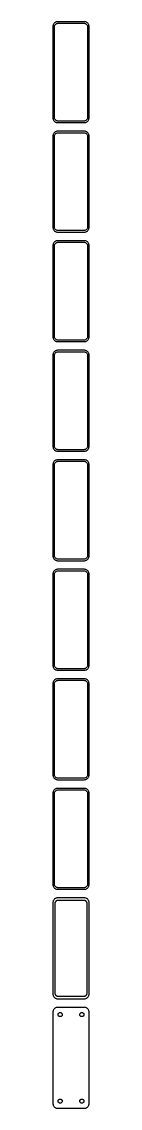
# Model space of a CAD drawing. Header units: metres. Extents: x -19 to 19, y 1088 to 2218.
import ezdxf

# ---------------------------------------------------------------- set-up
doc = ezdxf.new("R2010")
doc.units = ezdxf.units.M

msp = doc.modelspace()

# ---------------------------------------------------------------- linework, layer by layer
for p, q in [((-17.3948, 2216.92), (-17.7951, 2216.44)), ((-16.9371, 2217.35), (-17.3948, 2216.92)), ((-16.4291, 2217.72), (-16.9371, 2217.35)), ((-15.8789, 2218.02), (-16.4291, 2217.72)), ((-15.2951, 2218.26), (-15.8789, 2218.02)), ((-14.6869, 2218.41), (-15.2951, 2218.26)), ((-14.9531, 2216.62), (-14.4861, 2216.8)), ((-14.0639, 2218.49), (-14.6869, 2218.41)), ((-14.4861, 2216.8), (-13.9995, 2216.93)), ((14.0639, 2218.49), (-14.0639, 2218.49)), ((-13.9995, 2216.93), (-13.5012, 2216.99)), ((-13.5012, 2216.99), (13.5012, 2216.99)), ((13.5012, 2216.99), (13.9995, 2216.93)), ((13.9995, 2216.93), (14.4861, 2216.8)), ((14.6869, 2218.41), (14.0639, 2218.49)), ((14.4861, 2216.8), (14.9531, 2216.62)), ((15.2951, 2218.26), (14.6869, 2218.41)), ((15.8789, 2218.02), (15.2951, 2218.26)), ((16.4291, 2217.72), (15.8789, 2218.02)), ((16.9371, 2217.35), (16.4291, 2217.72)), ((17.3948, 2216.92), (16.9371, 2217.35)), ((17.7951, 2216.44), (17.3948, 2216.92)), ((-18.7106, 2214.13), (-18.75, 2213.5)), ((-18.75, 2213.5), (-18.75, 2118.5)), ((-18.5929, 2214.74), (-18.7106, 2214.13)), ((-18.3989, 2215.34), (-18.5929, 2214.74)), ((-18.1315, 2215.91), (-18.3989, 2215.34)), ((-17.7951, 2216.44), (-18.1315, 2215.91)), ((-17.25, 2213), (-17.2184, 2213.5)), ((-17.25, 2119), (-17.25, 2213)), ((-17.2184, 2213.5), (-17.1243, 2213.99)), ((-17.1243, 2213.99), (-16.9691, 2214.47)), ((-16.9691, 2214.47), (-16.7552, 2214.93)), ((-16.7552, 2214.93), (-16.4861, 2215.35)), ((-16.4861, 2215.35), (-16.1659, 2215.74)), ((-16.1659, 2215.74), (-15.7997, 2216.08)), ((-15.7997, 2216.08), (-15.3933, 2216.38)), ((-15.3933, 2216.38), (-14.9531, 2216.62)), ((14.9531, 2216.62), (15.3933, 2216.38)), ((15.3933, 2216.38), (15.7997, 2216.08)), ((15.7997, 2216.08), (16.1659, 2215.74)), ((16.1659, 2215.74), (16.4861, 2215.35)), ((16.4861, 2215.35), (16.7552, 2214.93)), ((16.7552, 2214.93), (16.9691, 2214.47)), ((16.9691, 2214.47), (17.1243, 2213.99)), ((17.1243, 2213.99), (17.2184, 2213.5)), ((17.2184, 2213.5), (17.25, 2213)), ((17.25, 2213), (17.25, 2119)), ((18.1315, 2215.91), (17.7951, 2216.44)), ((18.3989, 2215.34), (18.1315, 2215.91)), ((18.5929, 2214.74), (18.3989, 2215.34)), ((18.7106, 2214.13), (18.5929, 2214.74)), ((18.75, 2213.5), (18.7106, 2214.13)), ((18.75, 2118.5), (18.75, 2213.5)), ((-18.75, 2118.5), (-18.7106, 2117.87)), ((-18.7106, 2117.87), (-18.5929, 2117.26)), ((-18.5929, 2117.26), (-18.3989, 2116.66)), ((-18.3989, 2116.66), (-18.1315, 2116.09)), ((-18.1315, 2116.09), (-17.7951, 2115.56)), ((-17.7951, 2115.56), (-17.3948, 2115.08)), ((-17.3948, 2115.08), (-16.9371, 2114.65)), ((-17.2184, 2118.5), (-17.25, 2119)), ((-17.1243, 2118.01), (-17.2184, 2118.5)), ((-16.9691, 2117.53), (-17.1243, 2118.01)), ((-16.7552, 2117.07), (-16.9691, 2117.53)), ((-16.4861, 2116.65), (-16.7552, 2117.07)), ((-16.1659, 2116.26), (-16.4861, 2116.65)), ((-15.7997, 2115.92), (-16.1659, 2116.26)), ((-15.3933, 2115.62), (-15.7997, 2115.92)), ((-14.9531, 2115.38), (-15.3933, 2115.62)), ((-14.4861, 2115.2), (-14.9531, 2115.38)), ((-13.9995, 2115.07), (-14.4861, 2115.2)), ((-13.5012, 2115.01), (-13.9995, 2115.07)), ((13.5012, 2115.01), (-13.5012, 2115.01)), ((13.9995, 2115.07), (13.5012, 2115.01)), ((14.4861, 2115.2), (13.9995, 2115.07)), ((14.9531, 2115.38), (14.4861, 2115.2)), ((15.3933, 2115.62), (14.9531, 2115.38)), ((15.7997, 2115.92), (15.3933, 2115.62)), ((16.1659, 2116.26), (15.7997, 2115.92)), ((16.4861, 2116.65), (16.1659, 2116.26)), ((16.7552, 2117.07), (16.4861, 2116.65)), ((16.9691, 2117.53), (16.7552, 2117.07)), ((16.9371, 2114.65), (17.3948, 2115.08)), ((17.1243, 2118.01), (16.9691, 2117.53)), ((17.2184, 2118.5), (17.1243, 2118.01)), ((17.25, 2119), (17.2184, 2118.5)), ((17.3948, 2115.08), (17.7951, 2115.56)), ((17.7951, 2115.56), (18.1315, 2116.09)), ((18.1315, 2116.09), (18.3989, 2116.66)), ((18.3989, 2116.66), (18.5929, 2117.26)), ((18.5929, 2117.26), (18.7106, 2117.87)), ((18.7106, 2117.87), (18.75, 2118.5)), ((-16.9371, 2114.65), (-16.4291, 2114.28)), ((-16.4291, 2103.72), (-16.9371, 2103.35)), ((-16.4291, 2114.28), (-15.8789, 2113.98)), ((-15.8789, 2104.02), (-16.4291, 2103.72)), ((-15.8789, 2113.98), (-15.2951, 2113.74)), ((-15.2951, 2104.26), (-15.8789, 2104.02)), ((-15.2951, 2113.74), (-14.6869, 2113.59)), ((-14.6869, 2104.41), (-15.2951, 2104.26)), ((-14.6869, 2113.59), (-14.0639, 2113.51)), ((-14.0639, 2104.49), (-14.6869, 2104.41)), ((-14.0639, 2113.51), (14.0639, 2113.51)), ((14.0639, 2104.49), (-14.0639, 2104.49)), ((14.0639, 2113.51), (14.6869, 2113.59)), ((14.6869, 2104.41), (14.0639, 2104.49)), ((14.6869, 2113.59), (15.2951, 2113.74)), ((15.2951, 2104.26), (14.6869, 2104.41)), ((15.2951, 2113.74), (15.8789, 2113.98)), ((15.8789, 2104.02), (15.2951, 2104.26)), ((15.8789, 2113.98), (16.4291, 2114.28)), ((16.4291, 2103.72), (15.8789, 2104.02)), ((16.4291, 2114.28), (16.9371, 2114.65)), ((16.9371, 2103.35), (16.4291, 2103.72)), ((-18.7106, 2100.13), (-18.75, 2099.5)), ((-18.75, 2099.5), (-18.75, 2004.5)), ((-18.5929, 2100.74), (-18.7106, 2100.13)), ((-18.3989, 2101.34), (-18.5929, 2100.74)), ((-18.1315, 2101.91), (-18.3989, 2101.34)), ((-17.7951, 2102.44), (-18.1315, 2101.91)), ((-17.3948, 2102.92), (-17.7951, 2102.44)), ((-16.9371, 2103.35), (-17.3948, 2102.92)), ((-17.25, 2099), (-17.2184, 2099.5)), ((-17.25, 2005), (-17.25, 2099)), ((-17.2184, 2099.5), (-17.1243, 2099.99)), ((-17.1243, 2099.99), (-16.9691, 2100.47)), ((-16.9691, 2100.47), (-16.7552, 2100.93)), ((-16.7552, 2100.93), (-16.4861, 2101.35)), ((-16.4861, 2101.35), (-16.1659, 2101.74)), ((-16.1659, 2101.74), (-15.7997, 2102.08)), ((-15.7997, 2102.08), (-15.3933, 2102.38)), ((-15.3933, 2102.38), (-14.9531, 2102.62)), ((-14.9531, 2102.62), (-14.4861, 2102.8)), ((-14.4861, 2102.8), (-13.9995, 2102.93)), ((-13.9995, 2102.93), (-13.5012, 2102.99)), ((-13.5012, 2102.99), (13.5012, 2102.99)), ((13.5012, 2102.99), (13.9995, 2102.93)), ((13.9995, 2102.93), (14.4861, 2102.8)), ((14.4861, 2102.8), (14.9531, 2102.62)), ((14.9531, 2102.62), (15.3933, 2102.38)), ((15.3933, 2102.38), (15.7997, 2102.08)), ((15.7997, 2102.08), (16.1659, 2101.74)), ((16.1659, 2101.74), (16.4861, 2101.35)), ((16.4861, 2101.35), (16.7552, 2100.93)), ((16.7552, 2100.93), (16.9691, 2100.47)), ((17.3948, 2102.92), (16.9371, 2103.35)), ((16.9691, 2100.47), (17.1243, 2099.99)), ((17.1243, 2099.99), (17.2184, 2099.5)), ((17.2184, 2099.5), (17.25, 2099)), ((17.25, 2099), (17.25, 2005)), ((17.7951, 2102.44), (17.3948, 2102.92)), ((18.1315, 2101.91), (17.7951, 2102.44)), ((18.3989, 2101.34), (18.1315, 2101.91)), ((18.5929, 2100.74), (18.3989, 2101.34)), ((18.7106, 2100.13), (18.5929, 2100.74)), ((18.75, 2099.5), (18.7106, 2100.13)), ((18.75, 2004.5), (18.75, 2099.5)), ((-18.75, 2004.5), (-18.7106, 2003.87)), ((-18.7106, 2003.87), (-18.5929, 2003.26)), ((-18.5929, 2003.26), (-18.3989, 2002.66)), ((-18.3989, 2002.66), (-18.1315, 2002.09)), ((-18.1315, 2002.09), (-17.7951, 2001.56)), ((-17.2184, 2004.5), (-17.25, 2005)), ((-17.1243, 2004.01), (-17.2184, 2004.5)), ((-16.9691, 2003.53), (-17.1243, 2004.01)), ((-16.7552, 2003.07), (-16.9691, 2003.53)), ((-16.4861, 2002.65), (-16.7552, 2003.07)), ((-16.1659, 2002.26), (-16.4861, 2002.65)), ((-15.7997, 2001.92), (-16.1659, 2002.26)), ((-15.3933, 2001.62), (-15.7997, 2001.92)), ((15.7997, 2001.92), (15.3933, 2001.62)), ((16.1659, 2002.26), (15.7997, 2001.92)), ((16.4861, 2002.65), (16.1659, 2002.26)), ((16.7552, 2003.07), (16.4861, 2002.65)), ((16.9691, 2003.53), (16.7552, 2003.07)), ((17.1243, 2004.01), (16.9691, 2003.53)), ((17.2184, 2004.5), (17.1243, 2004.01)), ((17.25, 2005), (17.2184, 2004.5)), ((17.7951, 2001.56), (18.1315, 2002.09)), ((18.1315, 2002.09), (18.3989, 2002.66)), ((18.3989, 2002.66), (18.5929, 2003.26)), ((18.5929, 2003.26), (18.7106, 2003.87)), ((18.7106, 2003.87), (18.75, 2004.5)), ((-17.7951, 2001.56), (-17.3948, 2001.08)), ((-17.3948, 2001.08), (-16.9371, 2000.65)), ((-16.9371, 2000.65), (-16.4291, 2000.28)), ((-16.4291, 2000.28), (-15.8789, 1999.98)), ((-15.8789, 1999.98), (-15.2951, 1999.74)), ((-14.9531, 2001.38), (-15.3933, 2001.62)), ((-15.2951, 1999.74), (-14.6869, 1999.59)), ((-14.4861, 2001.2), (-14.9531, 2001.38)), ((-14.6869, 1999.59), (-14.0639, 1999.51)), ((-13.9995, 2001.07), (-14.4861, 2001.2)), ((-14.0639, 1999.51), (14.0639, 1999.51)), ((-13.5012, 2001.01), (-13.9995, 2001.07)), ((13.5012, 2001.01), (-13.5012, 2001.01)), ((13.9995, 2001.07), (13.5012, 2001.01)), ((14.4861, 2001.2), (13.9995, 2001.07)), ((14.0639, 1999.51), (14.6869, 1999.59)), ((14.9531, 2001.38), (14.4861, 2001.2)), ((14.6869, 1999.59), (15.2951, 1999.74)), ((15.3933, 2001.62), (14.9531, 2001.38)), ((15.2951, 1999.74), (15.8789, 1999.98)), ((15.8789, 1999.98), (16.4291, 2000.28)), ((16.4291, 2000.28), (16.9371, 2000.65)), ((16.9371, 2000.65), (17.3948, 2001.08)), ((17.3948, 2001.08), (17.7951, 2001.56)), ((-18.7106, 1986.13), (-18.75, 1985.5)), ((-18.75, 1985.5), (-18.75, 1890.5)), ((-18.5929, 1986.74), (-18.7106, 1986.13)), ((-18.3989, 1987.34), (-18.5929, 1986.74)), ((-18.1315, 1987.91), (-18.3989, 1987.34)), ((-17.7951, 1988.44), (-18.1315, 1987.91)), ((-17.3948, 1988.92), (-17.7951, 1988.44)), ((-16.9371, 1989.35), (-17.3948, 1988.92)), ((-17.25, 1985), (-17.2184, 1985.5)), ((-17.25, 1891), (-17.25, 1985)), ((-17.2184, 1985.5), (-17.1243, 1985.99)), ((-17.1243, 1985.99), (-16.9691, 1986.47)), ((-16.9691, 1986.47), (-16.7552, 1986.93)), ((-16.4291, 1989.72), (-16.9371, 1989.35)), ((-16.7552, 1986.93), (-16.4861, 1987.35)), ((-16.4861, 1987.35), (-16.1659, 1987.74)), ((-15.8789, 1990.02), (-16.4291, 1989.72)), ((-16.1659, 1987.74), (-15.7997, 1988.08)), ((-15.2951, 1990.26), (-15.8789, 1990.02)), ((-15.7997, 1988.08), (-15.3933, 1988.38)), ((-15.3933, 1988.38), (-14.9531, 1988.62)), ((-14.6869, 1990.41), (-15.2951, 1990.26)), ((-14.9531, 1988.62), (-14.4861, 1988.8)), ((-14.0639, 1990.49), (-14.6869, 1990.41)), ((-14.4861, 1988.8), (-13.9995, 1988.93)), ((14.0639, 1990.49), (-14.0639, 1990.49)), ((-13.9995, 1988.93), (-13.5012, 1988.99)), ((-13.5012, 1988.99), (13.5012, 1988.99)), ((13.5012, 1988.99), (13.9995, 1988.93)), ((13.9995, 1988.93), (14.4861, 1988.8)), ((14.6869, 1990.41), (14.0639, 1990.49)), ((14.4861, 1988.8), (14.9531, 1988.62)), ((15.2951, 1990.26), (14.6869, 1990.41)), ((14.9531, 1988.62), (15.3933, 1988.38)), ((15.8789, 1990.02), (15.2951, 1990.26)), ((15.3933, 1988.38), (15.7997, 1988.08)), ((15.7997, 1988.08), (16.1659, 1987.74)), ((16.4291, 1989.72), (15.8789, 1990.02)), ((16.1659, 1987.74), (16.4861, 1987.35)), ((16.9371, 1989.35), (16.4291, 1989.72)), ((16.4861, 1987.35), (16.7552, 1986.93)), ((16.7552, 1986.93), (16.9691, 1986.47)), ((17.3948, 1988.92), (16.9371, 1989.35)), ((16.9691, 1986.47), (17.1243, 1985.99)), ((17.1243, 1985.99), (17.2184, 1985.5)), ((17.2184, 1985.5), (17.25, 1985)), ((17.25, 1985), (17.25, 1891)), ((17.7951, 1988.44), (17.3948, 1988.92)), ((18.1315, 1987.91), (17.7951, 1988.44)), ((18.3989, 1987.34), (18.1315, 1987.91)), ((18.5929, 1986.74), (18.3989, 1987.34)), ((18.7106, 1986.13), (18.5929, 1986.74)), ((18.75, 1985.5), (18.7106, 1986.13)), ((18.75, 1890.5), (18.75, 1985.5)), ((-18.75, 1890.5), (-18.7106, 1889.87)), ((-18.7106, 1889.87), (-18.5929, 1889.26)), ((-18.5929, 1889.26), (-18.3989, 1888.66)), ((-17.2184, 1890.5), (-17.25, 1891)), ((-17.1243, 1890.01), (-17.2184, 1890.5)), ((-16.9691, 1889.53), (-17.1243, 1890.01)), ((-16.7552, 1889.07), (-16.9691, 1889.53)), ((-16.4861, 1888.65), (-16.7552, 1889.07)), ((16.7552, 1889.07), (16.4861, 1888.65)), ((16.9691, 1889.53), (16.7552, 1889.07)), ((17.1243, 1890.01), (16.9691, 1889.53)), ((17.2184, 1890.5), (17.1243, 1890.01)), ((17.25, 1891), (17.2184, 1890.5)), ((18.3989, 1888.66), (18.5929, 1889.26)), ((18.5929, 1889.26), (18.7106, 1889.87)), ((18.7106, 1889.87), (18.75, 1890.5)), ((-18.3989, 1888.66), (-18.1315, 1888.09)), ((-18.1315, 1888.09), (-17.7951, 1887.56)), ((-17.7951, 1887.56), (-17.3948, 1887.08)), ((-17.3948, 1887.08), (-16.9371, 1886.65)), ((-16.9371, 1886.65), (-16.4291, 1886.28)), ((-16.1659, 1888.26), (-16.4861, 1888.65)), ((-16.4291, 1886.28), (-15.8789, 1885.98)), ((-15.7997, 1887.92), (-16.1659, 1888.26)), ((-15.8789, 1885.98), (-15.2951, 1885.74)), ((-15.3933, 1887.62), (-15.7997, 1887.92)), ((-14.9531, 1887.38), (-15.3933, 1887.62)), ((-15.2951, 1885.74), (-14.6869, 1885.59)), ((-14.4861, 1887.2), (-14.9531, 1887.38)), ((-14.6869, 1885.59), (-14.0639, 1885.51)), ((-13.9995, 1887.07), (-14.4861, 1887.2)), ((-14.0639, 1885.51), (14.0639, 1885.51)), ((-13.5012, 1887.01), (-13.9995, 1887.07)), ((13.5012, 1887.01), (-13.5012, 1887.01)), ((13.9995, 1887.07), (13.5012, 1887.01)), ((14.4861, 1887.2), (13.9995, 1887.07)), ((14.0639, 1885.51), (14.6869, 1885.59)), ((14.9531, 1887.38), (14.4861, 1887.2)), ((14.6869, 1885.59), (15.2951, 1885.74)), ((15.3933, 1887.62), (14.9531, 1887.38)), ((15.2951, 1885.74), (15.8789, 1885.98)), ((15.7997, 1887.92), (15.3933, 1887.62)), ((16.1659, 1888.26), (15.7997, 1887.92)), ((15.8789, 1885.98), (16.4291, 1886.28)), ((16.4861, 1888.65), (16.1659, 1888.26)), ((16.4291, 1886.28), (16.9371, 1886.65)), ((16.9371, 1886.65), (17.3948, 1887.08)), ((17.3948, 1887.08), (17.7951, 1887.56)), ((17.7951, 1887.56), (18.1315, 1888.09)), ((18.1315, 1888.09), (18.3989, 1888.66)), ((-18.7106, 1872.13), (-18.75, 1871.5)), ((-18.75, 1871.5), (-18.75, 1776.5)), ((-18.5929, 1872.74), (-18.7106, 1872.13)), ((-18.3989, 1873.34), (-18.5929, 1872.74)), ((-18.1315, 1873.91), (-18.3989, 1873.34)), ((-17.7951, 1874.44), (-18.1315, 1873.91)), ((-17.3948, 1874.92), (-17.7951, 1874.44)), ((-16.9371, 1875.35), (-17.3948, 1874.92)), ((-17.25, 1871), (-17.2184, 1871.5)), ((-17.25, 1777), (-17.25, 1871)), ((-17.2184, 1871.5), (-17.1243, 1871.99)), ((-17.1243, 1871.99), (-16.9691, 1872.47)), ((-16.9691, 1872.47), (-16.7552, 1872.93)), ((-16.4291, 1875.72), (-16.9371, 1875.35)), ((-16.7552, 1872.93), (-16.4861, 1873.35)), ((-16.4861, 1873.35), (-16.1659, 1873.74)), ((-15.8789, 1876.02), (-16.4291, 1875.72)), ((-16.1659, 1873.74), (-15.7997, 1874.08)), ((-15.2951, 1876.26), (-15.8789, 1876.02)), ((-15.7997, 1874.08), (-15.3933, 1874.38)), ((-15.3933, 1874.38), (-14.9531, 1874.62)), ((-14.6869, 1876.41), (-15.2951, 1876.26)), ((-14.9531, 1874.62), (-14.4861, 1874.8)), ((-14.0639, 1876.49), (-14.6869, 1876.41)), ((-14.4861, 1874.8), (-13.9995, 1874.93)), ((14.0639, 1876.49), (-14.0639, 1876.49)), ((-13.9995, 1874.93), (-13.5012, 1874.99)), ((-13.5012, 1874.99), (13.5012, 1874.99)), ((13.5012, 1874.99), (13.9995, 1874.93)), ((13.9995, 1874.93), (14.4861, 1874.8)), ((14.6869, 1876.41), (14.0639, 1876.49)), ((14.4861, 1874.8), (14.9531, 1874.62)), ((15.2951, 1876.26), (14.6869, 1876.41)), ((14.9531, 1874.62), (15.3933, 1874.38)), ((15.8789, 1876.02), (15.2951, 1876.26)), ((15.3933, 1874.38), (15.7997, 1874.08)), ((15.7997, 1874.08), (16.1659, 1873.74)), ((16.4291, 1875.72), (15.8789, 1876.02)), ((16.1659, 1873.74), (16.4861, 1873.35)), ((16.9371, 1875.35), (16.4291, 1875.72)), ((16.4861, 1873.35), (16.7552, 1872.93)), ((16.7552, 1872.93), (16.9691, 1872.47)), ((17.3948, 1874.92), (16.9371, 1875.35)), ((16.9691, 1872.47), (17.1243, 1871.99)), ((17.1243, 1871.99), (17.2184, 1871.5)), ((17.2184, 1871.5), (17.25, 1871)), ((17.25, 1871), (17.25, 1777)), ((17.7951, 1874.44), (17.3948, 1874.92)), ((18.1315, 1873.91), (17.7951, 1874.44)), ((18.3989, 1873.34), (18.1315, 1873.91)), ((18.5929, 1872.74), (18.3989, 1873.34)), ((18.7106, 1872.13), (18.5929, 1872.74)), ((18.75, 1871.5), (18.7106, 1872.13)), ((18.75, 1776.5), (18.75, 1871.5)), ((-18.75, 1776.5), (-18.7106, 1775.87)), ((-18.7106, 1775.87), (-18.5929, 1775.26)), ((-17.2184, 1776.5), (-17.25, 1777)), ((-17.1243, 1776.01), (-17.2184, 1776.5)), ((-16.9691, 1775.53), (-17.1243, 1776.01)), ((17.1243, 1776.01), (16.9691, 1775.53)), ((17.2184, 1776.5), (17.1243, 1776.01)), ((17.25, 1777), (17.2184, 1776.5)), ((18.5929, 1775.26), (18.7106, 1775.87)), ((18.7106, 1775.87), (18.75, 1776.5)), ((-18.5929, 1775.26), (-18.3989, 1774.66)), ((-18.3989, 1774.66), (-18.1315, 1774.09)), ((-18.1315, 1774.09), (-17.7951, 1773.56)), ((-17.7951, 1773.56), (-17.3948, 1773.08)), ((-17.3948, 1773.08), (-16.9371, 1772.65)), ((-16.7552, 1775.07), (-16.9691, 1775.53)), ((-16.9371, 1772.65), (-16.4291, 1772.28)), ((-16.4861, 1774.65), (-16.7552, 1775.07)), ((-16.1659, 1774.26), (-16.4861, 1774.65)), ((-16.4291, 1772.28), (-15.8789, 1771.98)), ((-15.7997, 1773.92), (-16.1659, 1774.26)), ((-15.8789, 1771.98), (-15.2951, 1771.74)), ((-15.3933, 1773.62), (-15.7997, 1773.92)), ((-14.9531, 1773.38), (-15.3933, 1773.62)), ((-15.2951, 1771.74), (-14.6869, 1771.59)), ((-14.4861, 1773.2), (-14.9531, 1773.38)), ((-14.6869, 1771.59), (-14.0639, 1771.51)), ((-13.9995, 1773.07), (-14.4861, 1773.2)), ((-14.0639, 1771.51), (14.0639, 1771.51)), ((-13.5012, 1773.01), (-13.9995, 1773.07)), ((13.5012, 1773.01), (-13.5012, 1773.01)), ((13.9995, 1773.07), (13.5012, 1773.01)), ((14.4861, 1773.2), (13.9995, 1773.07)), ((14.0639, 1771.51), (14.6869, 1771.59)), ((14.9531, 1773.38), (14.4861, 1773.2)), ((14.6869, 1771.59), (15.2951, 1771.74)), ((15.3933, 1773.62), (14.9531, 1773.38)), ((15.2951, 1771.74), (15.8789, 1771.98)), ((15.7997, 1773.92), (15.3933, 1773.62)), ((16.1659, 1774.26), (15.7997, 1773.92)), ((15.8789, 1771.98), (16.4291, 1772.28)), ((16.4861, 1774.65), (16.1659, 1774.26)), ((16.4291, 1772.28), (16.9371, 1772.65)), ((16.7552, 1775.07), (16.4861, 1774.65)), ((16.9691, 1775.53), (16.7552, 1775.07)), ((16.9371, 1772.65), (17.3948, 1773.08)), ((17.3948, 1773.08), (17.7951, 1773.56)), ((17.7951, 1773.56), (18.1315, 1774.09)), ((18.1315, 1774.09), (18.3989, 1774.66)), ((18.3989, 1774.66), (18.5929, 1775.26)), ((-18.7106, 1758.13), (-18.75, 1757.5)), ((-18.75, 1757.5), (-18.75, 1662.5)), ((-18.5929, 1758.74), (-18.7106, 1758.13)), ((-18.3989, 1759.34), (-18.5929, 1758.74)), ((-18.1315, 1759.91), (-18.3989, 1759.34)), ((-17.7951, 1760.44), (-18.1315, 1759.91)), ((-17.3948, 1760.92), (-17.7951, 1760.44)), ((-16.9371, 1761.35), (-17.3948, 1760.92)), ((-17.25, 1757), (-17.2184, 1757.5)), ((-17.25, 1663), (-17.25, 1757)), ((-17.2184, 1757.5), (-17.1243, 1757.99)), ((-17.1243, 1757.99), (-16.9691, 1758.47)), ((-16.9691, 1758.47), (-16.7552, 1758.93)), ((-16.4291, 1761.72), (-16.9371, 1761.35)), ((-16.7552, 1758.93), (-16.4861, 1759.35)), ((-16.4861, 1759.35), (-16.1659, 1759.74)), ((-15.8789, 1762.02), (-16.4291, 1761.72)), ((-16.1659, 1759.74), (-15.7997, 1760.08)), ((-15.2951, 1762.26), (-15.8789, 1762.02)), ((-15.7997, 1760.08), (-15.3933, 1760.38)), ((-15.3933, 1760.38), (-14.9531, 1760.62)), ((-14.6869, 1762.41), (-15.2951, 1762.26)), ((-14.9531, 1760.62), (-14.4861, 1760.8)), ((-14.0639, 1762.49), (-14.6869, 1762.41)), ((-14.4861, 1760.8), (-13.9995, 1760.93)), ((14.0639, 1762.49), (-14.0639, 1762.49)), ((-13.9995, 1760.93), (-13.5012, 1760.99)), ((-13.5012, 1760.99), (13.5012, 1760.99)), ((13.5012, 1760.99), (13.9995, 1760.93)), ((13.9995, 1760.93), (14.4861, 1760.8)), ((14.6869, 1762.41), (14.0639, 1762.49)), ((14.4861, 1760.8), (14.9531, 1760.62)), ((15.2951, 1762.26), (14.6869, 1762.41)), ((14.9531, 1760.62), (15.3933, 1760.38)), ((15.8789, 1762.02), (15.2951, 1762.26)), ((15.3933, 1760.38), (15.7997, 1760.08)), ((15.7997, 1760.08), (16.1659, 1759.74)), ((16.4291, 1761.72), (15.8789, 1762.02)), ((16.1659, 1759.74), (16.4861, 1759.35)), ((16.9371, 1761.35), (16.4291, 1761.72)), ((16.4861, 1759.35), (16.7552, 1758.93)), ((16.7552, 1758.93), (16.9691, 1758.47)), ((17.3948, 1760.92), (16.9371, 1761.35)), ((16.9691, 1758.47), (17.1243, 1757.99)), ((17.1243, 1757.99), (17.2184, 1757.5)), ((17.2184, 1757.5), (17.25, 1757)), ((17.25, 1757), (17.25, 1663)), ((17.7951, 1760.44), (17.3948, 1760.92)), ((18.1315, 1759.91), (17.7951, 1760.44)), ((18.3989, 1759.34), (18.1315, 1759.91)), ((18.5929, 1758.74), (18.3989, 1759.34)), ((18.7106, 1758.13), (18.5929, 1758.74)), ((18.75, 1757.5), (18.7106, 1758.13)), ((18.75, 1662.5), (18.75, 1757.5)), ((-17.2184, 1662.5), (-17.25, 1663)), ((17.25, 1663), (17.2184, 1662.5)), ((-18.75, 1662.5), (-18.7106, 1661.87)), ((-18.7106, 1661.87), (-18.5929, 1661.26)), ((-18.5929, 1661.26), (-18.3989, 1660.66)), ((-18.3989, 1660.66), (-18.1315, 1660.09)), ((-18.1315, 1660.09), (-17.7951, 1659.56)), ((-17.7951, 1659.56), (-17.3948, 1659.08)), ((-17.3948, 1659.08), (-16.9371, 1658.65)), ((-17.1243, 1662.01), (-17.2184, 1662.5)), ((-16.9691, 1661.53), (-17.1243, 1662.01)), ((-16.7552, 1661.07), (-16.9691, 1661.53)), ((-16.9371, 1658.65), (-16.4291, 1658.28)), ((-16.4861, 1660.65), (-16.7552, 1661.07)), ((-16.1659, 1660.26), (-16.4861, 1660.65)), ((-16.4291, 1658.28), (-15.8789, 1657.98)), ((-15.7997, 1659.92), (-16.1659, 1660.26)), ((-15.8789, 1657.98), (-15.2951, 1657.74)), ((-15.3933, 1659.62), (-15.7997, 1659.92)), ((-14.9531, 1659.38), (-15.3933, 1659.62)), ((-15.2951, 1657.74), (-14.6869, 1657.59)), ((-14.4861, 1659.2), (-14.9531, 1659.38)), ((-14.6869, 1657.59), (-14.0639, 1657.51)), ((-13.9995, 1659.07), (-14.4861, 1659.2)), ((-14.0639, 1657.51), (14.0639, 1657.51)), ((-13.5012, 1659.01), (-13.9995, 1659.07)), ((13.5012, 1659.01), (-13.5012, 1659.01)), ((13.9995, 1659.07), (13.5012, 1659.01)), ((14.4861, 1659.2), (13.9995, 1659.07)), ((14.0639, 1657.51), (14.6869, 1657.59)), ((14.9531, 1659.38), (14.4861, 1659.2)), ((14.6869, 1657.59), (15.2951, 1657.74)), ((15.3933, 1659.62), (14.9531, 1659.38)), ((15.2951, 1657.74), (15.8789, 1657.98)), ((15.7997, 1659.92), (15.3933, 1659.62)), ((16.1659, 1660.26), (15.7997, 1659.92)), ((15.8789, 1657.98), (16.4291, 1658.28)), ((16.4861, 1660.65), (16.1659, 1660.26)), ((16.4291, 1658.28), (16.9371, 1658.65)), ((16.7552, 1661.07), (16.4861, 1660.65)), ((16.9691, 1661.53), (16.7552, 1661.07)), ((16.9371, 1658.65), (17.3948, 1659.08)), ((17.1243, 1662.01), (16.9691, 1661.53)), ((17.2184, 1662.5), (17.1243, 1662.01)), ((17.3948, 1659.08), (17.7951, 1659.56)), ((17.7951, 1659.56), (18.1315, 1660.09)), ((18.1315, 1660.09), (18.3989, 1660.66)), ((18.3989, 1660.66), (18.5929, 1661.26)), ((18.5929, 1661.26), (18.7106, 1661.87)), ((18.7106, 1661.87), (18.75, 1662.5)), ((-18.7106, 1644.13), (-18.75, 1643.5)), ((-18.75, 1643.5), (-18.75, 1548.5)), ((-18.5929, 1644.74), (-18.7106, 1644.13)), ((-18.3989, 1645.34), (-18.5929, 1644.74)), ((-18.1315, 1645.91), (-18.3989, 1645.34)), ((-17.7951, 1646.44), (-18.1315, 1645.91)), ((-17.3948, 1646.92), (-17.7951, 1646.44)), ((-16.9371, 1647.35), (-17.3948, 1646.92)), ((-17.25, 1643), (-17.2184, 1643.5)), ((-17.25, 1549), (-17.25, 1643)), ((-17.2184, 1643.5), (-17.1243, 1643.99)), ((-17.1243, 1643.99), (-16.9691, 1644.47)), ((-16.9691, 1644.47), (-16.7552, 1644.93)), ((-16.4291, 1647.72), (-16.9371, 1647.35)), ((-16.7552, 1644.93), (-16.4861, 1645.35)), ((-16.4861, 1645.35), (-16.1659, 1645.74)), ((-15.8789, 1648.02), (-16.4291, 1647.72)), ((-16.1659, 1645.74), (-15.7997, 1646.08)), ((-15.2951, 1648.26), (-15.8789, 1648.02)), ((-15.7997, 1646.08), (-15.3933, 1646.38)), ((-15.3933, 1646.38), (-14.9531, 1646.62)), ((-14.6869, 1648.41), (-15.2951, 1648.26)), ((-14.9531, 1646.62), (-14.4861, 1646.8)), ((-14.0639, 1648.49), (-14.6869, 1648.41)), ((-14.4861, 1646.8), (-13.9995, 1646.93)), ((14.0639, 1648.49), (-14.0639, 1648.49)), ((-13.9995, 1646.93), (-13.5012, 1646.99)), ((-13.5012, 1646.99), (13.5012, 1646.99)), ((13.5012, 1646.99), (13.9995, 1646.93)), ((13.9995, 1646.93), (14.4861, 1646.8)), ((14.6869, 1648.41), (14.0639, 1648.49)), ((14.4861, 1646.8), (14.9531, 1646.62)), ((15.2951, 1648.26), (14.6869, 1648.41)), ((14.9531, 1646.62), (15.3933, 1646.38)), ((15.8789, 1648.02), (15.2951, 1648.26)), ((15.3933, 1646.38), (15.7997, 1646.08)), ((15.7997, 1646.08), (16.1659, 1645.74)), ((16.4291, 1647.72), (15.8789, 1648.02)), ((16.1659, 1645.74), (16.4861, 1645.35)), ((16.9371, 1647.35), (16.4291, 1647.72)), ((16.4861, 1645.35), (16.7552, 1644.93)), ((16.7552, 1644.93), (16.9691, 1644.47)), ((17.3948, 1646.92), (16.9371, 1647.35)), ((16.9691, 1644.47), (17.1243, 1643.99)), ((17.1243, 1643.99), (17.2184, 1643.5)), ((17.2184, 1643.5), (17.25, 1643)), ((17.25, 1643), (17.25, 1549)), ((17.7951, 1646.44), (17.3948, 1646.92)), ((18.1315, 1645.91), (17.7951, 1646.44)), ((18.3989, 1645.34), (18.1315, 1645.91)), ((18.5929, 1644.74), (18.3989, 1645.34)), ((18.7106, 1644.13), (18.5929, 1644.74)), ((18.75, 1643.5), (18.7106, 1644.13)), ((18.75, 1548.5), (18.75, 1643.5)), ((-18.75, 1548.5), (-18.7106, 1547.87)), ((-18.7106, 1547.87), (-18.5929, 1547.26)), ((-18.5929, 1547.26), (-18.3989, 1546.66)), ((-18.3989, 1546.66), (-18.1315, 1546.09)), ((-18.1315, 1546.09), (-17.7951, 1545.56)), ((-17.7951, 1545.56), (-17.3948, 1545.08)), ((-17.3948, 1545.08), (-16.9371, 1544.65)), ((-17.2184, 1548.5), (-17.25, 1549)), ((-17.1243, 1548.01), (-17.2184, 1548.5)), ((-16.9691, 1547.53), (-17.1243, 1548.01)), ((-16.7552, 1547.07), (-16.9691, 1547.53)), ((-16.9371, 1544.65), (-16.4291, 1544.28)), ((-16.4861, 1546.65), (-16.7552, 1547.07)), ((-16.1659, 1546.26), (-16.4861, 1546.65)), ((-16.4291, 1544.28), (-15.8789, 1543.98)), ((-15.7997, 1545.92), (-16.1659, 1546.26)), ((-15.8789, 1543.98), (-15.2951, 1543.74)), ((-15.3933, 1545.62), (-15.7997, 1545.92)), ((-14.9531, 1545.38), (-15.3933, 1545.62)), ((-15.2951, 1543.74), (-14.6869, 1543.59)), ((-14.4861, 1545.2), (-14.9531, 1545.38)), ((-14.6869, 1543.59), (-14.0639, 1543.51)), ((-13.9995, 1545.07), (-14.4861, 1545.2)), ((-14.0639, 1543.51), (14.0639, 1543.51)), ((-13.5012, 1545.01), (-13.9995, 1545.07)), ((13.5012, 1545.01), (-13.5012, 1545.01)), ((13.9995, 1545.07), (13.5012, 1545.01)), ((14.4861, 1545.2), (13.9995, 1545.07)), ((14.0639, 1543.51), (14.6869, 1543.59)), ((14.9531, 1545.38), (14.4861, 1545.2)), ((14.6869, 1543.59), (15.2951, 1543.74)), ((15.3933, 1545.62), (14.9531, 1545.38)), ((15.2951, 1543.74), (15.8789, 1543.98)), ((15.7997, 1545.92), (15.3933, 1545.62)), ((16.1659, 1546.26), (15.7997, 1545.92)), ((15.8789, 1543.98), (16.4291, 1544.28)), ((16.4861, 1546.65), (16.1659, 1546.26)), ((16.4291, 1544.28), (16.9371, 1544.65)), ((16.7552, 1547.07), (16.4861, 1546.65)), ((16.9691, 1547.53), (16.7552, 1547.07)), ((16.9371, 1544.65), (17.3948, 1545.08)), ((17.1243, 1548.01), (16.9691, 1547.53)), ((17.2184, 1548.5), (17.1243, 1548.01)), ((17.25, 1549), (17.2184, 1548.5)), ((17.3948, 1545.08), (17.7951, 1545.56)), ((17.7951, 1545.56), (18.1315, 1546.09)), ((18.1315, 1546.09), (18.3989, 1546.66)), ((18.3989, 1546.66), (18.5929, 1547.26)), ((18.5929, 1547.26), (18.7106, 1547.87)), ((18.7106, 1547.87), (18.75, 1548.5)), ((-18.7106, 1530.13), (-18.75, 1529.5)), ((-18.75, 1529.5), (-18.75, 1434.5)), ((-18.5929, 1530.74), (-18.7106, 1530.13)), ((-18.3989, 1531.34), (-18.5929, 1530.74)), ((-18.1315, 1531.91), (-18.3989, 1531.34)), ((-17.7951, 1532.44), (-18.1315, 1531.91)), ((-17.3948, 1532.92), (-17.7951, 1532.44)), ((-16.9371, 1533.35), (-17.3948, 1532.92)), ((-17.25, 1529), (-17.2184, 1529.5)), ((-17.25, 1435), (-17.25, 1529)), ((-17.2184, 1529.5), (-17.1243, 1529.99)), ((-17.1243, 1529.99), (-16.9691, 1530.47)), ((-16.9691, 1530.47), (-16.7552, 1530.93)), ((-16.4291, 1533.72), (-16.9371, 1533.35)), ((-16.7552, 1530.93), (-16.4861, 1531.35)), ((-16.4861, 1531.35), (-16.1659, 1531.74)), ((-15.8789, 1534.02), (-16.4291, 1533.72)), ((-16.1659, 1531.74), (-15.7997, 1532.08)), ((-15.2951, 1534.26), (-15.8789, 1534.02)), ((-15.7997, 1532.08), (-15.3933, 1532.38)), ((-15.3933, 1532.38), (-14.9531, 1532.62)), ((-14.6869, 1534.41), (-15.2951, 1534.26)), ((-14.9531, 1532.62), (-14.4861, 1532.8)), ((-14.0639, 1534.49), (-14.6869, 1534.41)), ((-14.4861, 1532.8), (-13.9995, 1532.93)), ((14.0639, 1534.49), (-14.0639, 1534.49)), ((-13.9995, 1532.93), (-13.5012, 1532.99)), ((-13.5012, 1532.99), (13.5012, 1532.99)), ((13.5012, 1532.99), (13.9995, 1532.93)), ((13.9995, 1532.93), (14.4861, 1532.8)), ((14.6869, 1534.41), (14.0639, 1534.49)), ((14.4861, 1532.8), (14.9531, 1532.62)), ((15.2951, 1534.26), (14.6869, 1534.41)), ((14.9531, 1532.62), (15.3933, 1532.38)), ((15.8789, 1534.02), (15.2951, 1534.26)), ((15.3933, 1532.38), (15.7997, 1532.08)), ((15.7997, 1532.08), (16.1659, 1531.74)), ((16.4291, 1533.72), (15.8789, 1534.02)), ((16.1659, 1531.74), (16.4861, 1531.35)), ((16.9371, 1533.35), (16.4291, 1533.72)), ((16.4861, 1531.35), (16.7552, 1530.93)), ((16.7552, 1530.93), (16.9691, 1530.47)), ((17.3948, 1532.92), (16.9371, 1533.35)), ((16.9691, 1530.47), (17.1243, 1529.99)), ((17.1243, 1529.99), (17.2184, 1529.5)), ((17.2184, 1529.5), (17.25, 1529)), ((17.25, 1529), (17.25, 1435)), ((17.7951, 1532.44), (17.3948, 1532.92)), ((18.1315, 1531.91), (17.7951, 1532.44)), ((18.3989, 1531.34), (18.1315, 1531.91)), ((18.5929, 1530.74), (18.3989, 1531.34)), ((18.7106, 1530.13), (18.5929, 1530.74)), ((18.75, 1529.5), (18.7106, 1530.13)), ((18.75, 1434.5), (18.75, 1529.5)), ((-18.75, 1434.5), (-18.7106, 1433.87)), ((-18.7106, 1433.87), (-18.5929, 1433.26)), ((-18.5929, 1433.26), (-18.3989, 1432.66)), ((-18.3989, 1432.66), (-18.1315, 1432.09)), ((-18.1315, 1432.09), (-17.7951, 1431.56)), ((-17.7951, 1431.56), (-17.3948, 1431.08)), ((-17.3948, 1431.08), (-16.9371, 1430.65)), ((-17.2184, 1434.5), (-17.25, 1435)), ((-17.1243, 1434.01), (-17.2184, 1434.5)), ((-16.9691, 1433.53), (-17.1243, 1434.01)), ((-16.7552, 1433.07), (-16.9691, 1433.53)), ((-16.9371, 1430.65), (-16.4291, 1430.28)), ((-16.4861, 1432.65), (-16.7552, 1433.07)), ((-16.1659, 1432.26), (-16.4861, 1432.65)), ((-16.4291, 1430.28), (-15.8789, 1429.98)), ((-15.7997, 1431.92), (-16.1659, 1432.26)), ((-15.8789, 1429.98), (-15.2951, 1429.74)), ((-15.3933, 1431.62), (-15.7997, 1431.92)), ((-14.9531, 1431.38), (-15.3933, 1431.62)), ((-15.2951, 1429.74), (-14.6869, 1429.59)), ((-14.4861, 1431.2), (-14.9531, 1431.38)), ((-14.6869, 1429.59), (-14.0639, 1429.51)), ((-13.9995, 1431.07), (-14.4861, 1431.2)), ((-14.0639, 1429.51), (14.0639, 1429.51)), ((-13.5012, 1431.01), (-13.9995, 1431.07)), ((13.5012, 1431.01), (-13.5012, 1431.01)), ((13.9995, 1431.07), (13.5012, 1431.01)), ((14.4861, 1431.2), (13.9995, 1431.07)), ((14.0639, 1429.51), (14.6869, 1429.59)), ((14.9531, 1431.38), (14.4861, 1431.2)), ((14.6869, 1429.59), (15.2951, 1429.74)), ((15.3933, 1431.62), (14.9531, 1431.38)), ((15.2951, 1429.74), (15.8789, 1429.98)), ((15.7997, 1431.92), (15.3933, 1431.62)), ((16.1659, 1432.26), (15.7997, 1431.92)), ((15.8789, 1429.98), (16.4291, 1430.28)), ((16.4861, 1432.65), (16.1659, 1432.26)), ((16.4291, 1430.28), (16.9371, 1430.65)), ((16.7552, 1433.07), (16.4861, 1432.65)), ((16.9691, 1433.53), (16.7552, 1433.07)), ((16.9371, 1430.65), (17.3948, 1431.08)), ((17.1243, 1434.01), (16.9691, 1433.53)), ((17.2184, 1434.5), (17.1243, 1434.01)), ((17.25, 1435), (17.2184, 1434.5)), ((17.3948, 1431.08), (17.7951, 1431.56)), ((17.7951, 1431.56), (18.1315, 1432.09)), ((18.1315, 1432.09), (18.3989, 1432.66)), ((18.3989, 1432.66), (18.5929, 1433.26)), ((18.5929, 1433.26), (18.7106, 1433.87)), ((18.7106, 1433.87), (18.75, 1434.5)), ((-18.7106, 1416.13), (-18.75, 1415.5)), ((-18.75, 1415.5), (-18.75, 1320.5)), ((-18.5929, 1416.74), (-18.7106, 1416.13)), ((-18.3989, 1417.34), (-18.5929, 1416.74)), ((-18.1315, 1417.91), (-18.3989, 1417.34)), ((-17.7951, 1418.44), (-18.1315, 1417.91)), ((-17.3948, 1418.92), (-17.7951, 1418.44)), ((-16.9371, 1419.35), (-17.3948, 1418.92)), ((-17.25, 1415), (-17.2184, 1415.5)), ((-17.25, 1321), (-17.25, 1415)), ((-17.2184, 1415.5), (-17.1243, 1415.99)), ((-17.1243, 1415.99), (-16.9691, 1416.47)), ((-16.9691, 1416.47), (-16.7552, 1416.93)), ((-16.4291, 1419.72), (-16.9371, 1419.35)), ((-16.7552, 1416.93), (-16.4861, 1417.35)), ((-16.4861, 1417.35), (-16.1659, 1417.74)), ((-15.8789, 1420.02), (-16.4291, 1419.72)), ((-16.1659, 1417.74), (-15.7997, 1418.08)), ((-15.2951, 1420.26), (-15.8789, 1420.02)), ((-15.7997, 1418.08), (-15.3933, 1418.38)), ((-15.3933, 1418.38), (-14.9531, 1418.62)), ((-14.6869, 1420.41), (-15.2951, 1420.26)), ((-14.9531, 1418.62), (-14.4861, 1418.8)), ((-14.0639, 1420.49), (-14.6869, 1420.41)), ((-14.4861, 1418.8), (-13.9995, 1418.93)), ((14.0639, 1420.49), (-14.0639, 1420.49)), ((-13.9995, 1418.93), (-13.5012, 1418.99)), ((-13.5012, 1418.99), (13.5012, 1418.99)), ((13.5012, 1418.99), (13.9995, 1418.93)), ((13.9995, 1418.93), (14.4861, 1418.8)), ((14.6869, 1420.41), (14.0639, 1420.49)), ((14.4861, 1418.8), (14.9531, 1418.62)), ((15.2951, 1420.26), (14.6869, 1420.41)), ((14.9531, 1418.62), (15.3933, 1418.38)), ((15.8789, 1420.02), (15.2951, 1420.26)), ((15.3933, 1418.38), (15.7997, 1418.08)), ((15.7997, 1418.08), (16.1659, 1417.74)), ((16.4291, 1419.72), (15.8789, 1420.02)), ((16.1659, 1417.74), (16.4861, 1417.35)), ((16.9371, 1419.35), (16.4291, 1419.72)), ((16.4861, 1417.35), (16.7552, 1416.93)), ((16.7552, 1416.93), (16.9691, 1416.47)), ((17.3948, 1418.92), (16.9371, 1419.35)), ((16.9691, 1416.47), (17.1243, 1415.99)), ((17.1243, 1415.99), (17.2184, 1415.5)), ((17.2184, 1415.5), (17.25, 1415)), ((17.25, 1415), (17.25, 1321)), ((17.7951, 1418.44), (17.3948, 1418.92)), ((18.1315, 1417.91), (17.7951, 1418.44)), ((18.3989, 1417.34), (18.1315, 1417.91)), ((18.5929, 1416.74), (18.3989, 1417.34)), ((18.7106, 1416.13), (18.5929, 1416.74)), ((18.75, 1415.5), (18.7106, 1416.13)), ((18.75, 1320.5), (18.75, 1415.5)), ((-18.75, 1320.5), (-18.7106, 1319.87)), ((-18.7106, 1319.87), (-18.5929, 1319.26)), ((-18.5929, 1319.26), (-18.3989, 1318.66)), ((-18.3989, 1318.66), (-18.1315, 1318.09)), ((-18.1315, 1318.09), (-17.7951, 1317.56)), ((-17.7951, 1317.56), (-17.3948, 1317.08)), ((-17.3948, 1317.08), (-16.9371, 1316.65)), ((-17.2184, 1320.5), (-17.25, 1321)), ((-17.1243, 1320.01), (-17.2184, 1320.5)), ((-16.9691, 1319.53), (-17.1243, 1320.01)), ((-16.7552, 1319.07), (-16.9691, 1319.53)), ((-16.9371, 1316.65), (-16.4291, 1316.28)), ((-16.4861, 1318.65), (-16.7552, 1319.07)), ((-16.1659, 1318.26), (-16.4861, 1318.65)), ((-16.4291, 1316.28), (-15.8789, 1315.98)), ((-15.7997, 1317.92), (-16.1659, 1318.26)), ((-15.8789, 1315.98), (-15.2951, 1315.74)), ((-15.3933, 1317.62), (-15.7997, 1317.92)), ((-14.9531, 1317.38), (-15.3933, 1317.62)), ((-15.2951, 1315.74), (-14.6869, 1315.59)), ((-14.4861, 1317.2), (-14.9531, 1317.38)), ((-14.6869, 1315.59), (-14.0639, 1315.51)), ((-13.9995, 1317.07), (-14.4861, 1317.2)), ((-14.0639, 1315.51), (14.0639, 1315.51)), ((-13.5012, 1317.01), (-13.9995, 1317.07)), ((13.5012, 1317.01), (-13.5012, 1317.01)), ((13.9995, 1317.07), (13.5012, 1317.01)), ((14.4861, 1317.2), (13.9995, 1317.07)), ((14.0639, 1315.51), (14.6869, 1315.59)), ((14.9531, 1317.38), (14.4861, 1317.2)), ((14.6869, 1315.59), (15.2951, 1315.74)), ((15.3933, 1317.62), (14.9531, 1317.38)), ((15.2951, 1315.74), (15.8789, 1315.98)), ((15.7997, 1317.92), (15.3933, 1317.62)), ((16.1659, 1318.26), (15.7997, 1317.92)), ((15.8789, 1315.98), (16.4291, 1316.28)), ((16.4861, 1318.65), (16.1659, 1318.26)), ((16.4291, 1316.28), (16.9371, 1316.65)), ((16.7552, 1319.07), (16.4861, 1318.65)), ((16.9691, 1319.53), (16.7552, 1319.07)), ((16.9371, 1316.65), (17.3948, 1317.08)), ((17.1243, 1320.01), (16.9691, 1319.53)), ((17.2184, 1320.5), (17.1243, 1320.01)), ((17.25, 1321), (17.2184, 1320.5)), ((17.3948, 1317.08), (17.7951, 1317.56)), ((17.7951, 1317.56), (18.1315, 1318.09)), ((18.1315, 1318.09), (18.3989, 1318.66)), ((18.3989, 1318.66), (18.5929, 1319.26)), ((18.5929, 1319.26), (18.7106, 1319.87)), ((18.7106, 1319.87), (18.75, 1320.5)), ((-18.7106, 1302.13), (-18.75, 1301.5)), ((-18.75, 1301.5), (-18.75, 1206.5)), ((-18.5929, 1302.74), (-18.7106, 1302.13)), ((-18.3989, 1303.34), (-18.5929, 1302.74)), ((-18.1315, 1303.91), (-18.3989, 1303.34)), ((-17.7951, 1304.44), (-18.1315, 1303.91)), ((-17.3948, 1304.92), (-17.7951, 1304.44)), ((-16.9371, 1305.35), (-17.3948, 1304.92)), ((-16.4291, 1305.72), (-16.9371, 1305.35)), ((-15.8789, 1306.02), (-16.4291, 1305.72)), ((-16.3629, 1301), (-16.3384, 1301.39)), ((-16.3629, 1207), (-16.3629, 1301)), ((-16.3384, 1301.39), (-16.2651, 1301.77)), ((-16.2651, 1301.77), (-16.1443, 1302.15)), ((-16.1443, 1302.15), (-15.9779, 1302.5)), ((-15.9779, 1302.5), (-15.7684, 1302.83)), ((-15.2951, 1306.26), (-15.8789, 1306.02)), ((-15.7684, 1302.83), (-15.5192, 1303.13)), ((-15.5192, 1303.13), (-15.2342, 1303.4)), ((-14.6869, 1306.41), (-15.2951, 1306.26)), ((-15.2342, 1303.4), (-14.918, 1303.63)), ((-14.918, 1303.63), (-14.5754, 1303.82)), ((-14.0639, 1306.49), (-14.6869, 1306.41)), ((-14.5754, 1303.82), (-14.2119, 1303.96)), ((-14.2119, 1303.96), (-13.8333, 1304.06)), ((14.0639, 1306.49), (-14.0639, 1306.49)), ((-13.8333, 1304.06), (-13.4454, 1304.11)), ((-13.4454, 1304.11), (13.4454, 1304.11)), ((13.4454, 1304.11), (13.8333, 1304.06)), ((13.8333, 1304.06), (14.2119, 1303.96)), ((14.6869, 1306.41), (14.0639, 1306.49)), ((14.2119, 1303.96), (14.5754, 1303.82)), ((14.5754, 1303.82), (14.918, 1303.63)), ((15.2951, 1306.26), (14.6869, 1306.41)), ((14.918, 1303.63), (15.2342, 1303.4)), ((15.2342, 1303.4), (15.5192, 1303.13)), ((15.8789, 1306.02), (15.2951, 1306.26)), ((15.5192, 1303.13), (15.7684, 1302.83)), ((15.7684, 1302.83), (15.9779, 1302.5)), ((16.4291, 1305.72), (15.8789, 1306.02)), ((15.9779, 1302.5), (16.1443, 1302.15)), ((16.1443, 1302.15), (16.2651, 1301.77)), ((16.2651, 1301.77), (16.3384, 1301.39)), ((16.3384, 1301.39), (16.3629, 1301)), ((16.3629, 1301), (16.3629, 1207)), ((16.9371, 1305.35), (16.4291, 1305.72)), ((17.3948, 1304.92), (16.9371, 1305.35)), ((17.7951, 1304.44), (17.3948, 1304.92)), ((18.1315, 1303.91), (17.7951, 1304.44)), ((18.3989, 1303.34), (18.1315, 1303.91)), ((18.5929, 1302.74), (18.3989, 1303.34)), ((18.7106, 1302.13), (18.5929, 1302.74)), ((18.75, 1301.5), (18.7106, 1302.13)), ((18.75, 1206.5), (18.75, 1301.5)), ((-18.75, 1206.5), (-18.7106, 1205.87)), ((-18.7106, 1205.87), (-18.5929, 1205.26)), ((-18.5929, 1205.26), (-18.3989, 1204.66)), ((-18.3989, 1204.66), (-18.1315, 1204.09)), ((-18.1315, 1204.09), (-17.7951, 1203.56)), ((-17.7951, 1203.56), (-17.3948, 1203.08)), ((-17.3948, 1203.08), (-16.9371, 1202.65)), ((-16.9371, 1202.65), (-16.4291, 1202.28)), ((-16.4291, 1202.28), (-15.8789, 1201.98)), ((-16.3384, 1206.61), (-16.3629, 1207)), ((-16.2651, 1206.23), (-16.3384, 1206.61)), ((-16.1443, 1205.85), (-16.2651, 1206.23)), ((-15.9779, 1205.5), (-16.1443, 1205.85)), ((-15.7684, 1205.17), (-15.9779, 1205.5)), ((-15.8789, 1201.98), (-15.2951, 1201.74)), ((-15.5192, 1204.87), (-15.7684, 1205.17)), ((-15.2342, 1204.6), (-15.5192, 1204.87)), ((-15.2951, 1201.74), (-14.6869, 1201.59)), ((-14.918, 1204.37), (-15.2342, 1204.6)), ((-14.5754, 1204.18), (-14.918, 1204.37)), ((-14.6869, 1201.59), (-14.0639, 1201.51)), ((-14.2119, 1204.04), (-14.5754, 1204.18)), ((-13.8333, 1203.94), (-14.2119, 1204.04)), ((-14.0639, 1201.51), (14.0639, 1201.51)), ((-13.4454, 1203.89), (-13.8333, 1203.94)), ((13.4454, 1203.89), (-13.4454, 1203.89)), ((13.8333, 1203.94), (13.4454, 1203.89)), ((14.2119, 1204.04), (13.8333, 1203.94)), ((14.0639, 1201.51), (14.6869, 1201.59)), ((14.5754, 1204.18), (14.2119, 1204.04)), ((14.918, 1204.37), (14.5754, 1204.18)), ((14.6869, 1201.59), (15.2951, 1201.74)), ((15.2342, 1204.6), (14.918, 1204.37)), ((15.5192, 1204.87), (15.2342, 1204.6)), ((15.2951, 1201.74), (15.8789, 1201.98)), ((15.7684, 1205.17), (15.5192, 1204.87)), ((15.9779, 1205.5), (15.7684, 1205.17)), ((15.8789, 1201.98), (16.4291, 1202.28)), ((16.1443, 1205.85), (15.9779, 1205.5)), ((16.2651, 1206.23), (16.1443, 1205.85)), ((16.3384, 1206.61), (16.2651, 1206.23)), ((16.3629, 1207), (16.3384, 1206.61)), ((16.4291, 1202.28), (16.9371, 1202.65)), ((16.9371, 1202.65), (17.3948, 1203.08)), ((17.3948, 1203.08), (17.7951, 1203.56)), ((17.7951, 1203.56), (18.1315, 1204.09)), ((18.1315, 1204.09), (18.3989, 1204.66)), ((18.3989, 1204.66), (18.5929, 1205.26)), ((18.5929, 1205.26), (18.7106, 1205.87)), ((18.7106, 1205.87), (18.75, 1206.5)), ((-18.7106, 1188.13), (-18.75, 1187.5)), ((-18.5929, 1188.74), (-18.7106, 1188.13)), ((-18.3989, 1189.34), (-18.5929, 1188.74)), ((-18.1315, 1189.91), (-18.3989, 1189.34)), ((-17.7951, 1190.44), (-18.1315, 1189.91)), ((-17.3948, 1190.92), (-17.7951, 1190.44)), ((-16.9371, 1191.35), (-17.3948, 1190.92)), ((-16.4291, 1191.72), (-16.9371, 1191.35)), ((-15.8789, 1192.02), (-16.4291, 1191.72)), ((-15.2951, 1192.26), (-15.8789, 1192.02)), ((-14.6869, 1192.41), (-15.2951, 1192.26)), ((-14.0639, 1192.49), (-14.6869, 1192.41)), ((14.0639, 1192.49), (-14.0639, 1192.49)), ((14.6869, 1192.41), (14.0639, 1192.49)), ((15.2951, 1192.26), (14.6869, 1192.41)), ((15.8789, 1192.02), (15.2951, 1192.26)), ((16.4291, 1191.72), (15.8789, 1192.02)), ((16.9371, 1191.35), (16.4291, 1191.72)), ((17.3948, 1190.92), (16.9371, 1191.35)), ((17.7951, 1190.44), (17.3948, 1190.92)), ((18.1315, 1189.91), (17.7951, 1190.44)), ((18.3989, 1189.34), (18.1315, 1189.91)), ((18.5929, 1188.74), (18.3989, 1189.34)), ((18.7106, 1188.13), (18.5929, 1188.74)), ((18.75, 1187.5), (18.7106, 1188.13)), ((-18.75, 1187.5), (-18.75, 1092.5)), ((-13.3853, 1185), (-13.3685, 1185.27)), ((-13.3685, 1184.73), (-13.3853, 1185)), ((-13.3685, 1185.27), (-13.3182, 1185.53)), ((-13.3182, 1184.47), (-13.3685, 1184.73)), ((-13.3182, 1185.53), (-13.2353, 1185.79)), ((-13.2353, 1184.21), (-13.3182, 1184.47)), ((-13.2353, 1185.79), (-13.1212, 1186.03)), ((-13.1212, 1183.97), (-13.2353, 1184.21)), ((-13.1212, 1186.03), (-12.9775, 1186.26)), ((-12.9775, 1183.74), (-13.1212, 1183.97)), ((-12.9775, 1186.26), (-12.8065, 1186.46)), ((-12.8065, 1183.54), (-12.9775, 1183.74)), ((-12.8065, 1186.46), (-12.6111, 1186.65)), ((-12.6111, 1183.35), (-12.8065, 1183.54)), ((-12.6111, 1186.65), (-12.3941, 1186.8)), ((-12.3941, 1183.2), (-12.6111, 1183.35)), ((-12.3941, 1186.8), (-12.1591, 1186.93)), ((-12.1591, 1183.07), (-12.3941, 1183.2)), ((-12.1591, 1186.93), (-11.9098, 1187.03)), ((-11.9098, 1182.97), (-12.1591, 1183.07)), ((-11.9098, 1187.03), (-11.6501, 1187.1)), ((-11.6501, 1182.9), (-11.9098, 1182.97)), ((-11.6501, 1187.1), (-11.3841, 1187.13)), ((-11.3841, 1182.87), (-11.6501, 1182.9)), ((-11.3841, 1187.13), (-11.1159, 1187.13)), ((-11.1159, 1182.87), (-11.3841, 1182.87)), ((-11.1159, 1187.13), (-10.8499, 1187.1)), ((-10.8499, 1182.9), (-11.1159, 1182.87)), ((-10.8499, 1187.1), (-10.5901, 1187.03)), ((-10.5901, 1182.97), (-10.8499, 1182.9)), ((-10.5901, 1187.03), (-10.3408, 1186.93)), ((-10.3408, 1183.07), (-10.5901, 1182.97)), ((-10.3408, 1186.93), (-10.1059, 1186.8)), ((-10.1059, 1183.2), (-10.3408, 1183.07)), ((-10.1059, 1186.8), (-9.8889, 1186.65)), ((-9.8889, 1183.35), (-10.1059, 1183.2)), ((-9.8889, 1186.65), (-9.69344, 1186.46)), ((-9.69344, 1183.54), (-9.8889, 1183.35)), ((-9.69344, 1186.46), (-9.52251, 1186.26)), ((-9.52251, 1183.74), (-9.69344, 1183.54)), ((-9.52251, 1186.26), (-9.37881, 1186.03)), ((-9.37881, 1183.97), (-9.52251, 1183.74)), ((-9.37881, 1186.03), (-9.26465, 1185.79)), ((-9.26465, 1184.21), (-9.37881, 1183.97)), ((-9.26465, 1185.79), (-9.18178, 1185.53)), ((-9.18178, 1184.47), (-9.26465, 1184.21)), ((-9.18178, 1185.53), (-9.13153, 1185.27)), ((-9.13153, 1184.73), (-9.18178, 1184.47)), ((-9.13153, 1185.27), (-9.1147, 1185)), ((-9.1147, 1185), (-9.13153, 1184.73)), ((9.1147, 1185), (9.13153, 1185.27)), ((9.13153, 1184.73), (9.1147, 1185)), ((9.13153, 1185.27), (9.18178, 1185.53)), ((9.18178, 1184.47), (9.13153, 1184.73)), ((9.18178, 1185.53), (9.26465, 1185.79)), ((9.26465, 1184.21), (9.18178, 1184.47)), ((9.26465, 1185.79), (9.37881, 1186.03)), ((9.37881, 1183.97), (9.26465, 1184.21)), ((9.37881, 1186.03), (9.52251, 1186.26)), ((9.52251, 1183.74), (9.37881, 1183.97)), ((9.52251, 1186.26), (9.69344, 1186.46)), ((9.69344, 1183.54), (9.52251, 1183.74)), ((9.69344, 1186.46), (9.8889, 1186.65)), ((9.8889, 1183.35), (9.69344, 1183.54)), ((9.8889, 1186.65), (10.1059, 1186.8)), ((10.1059, 1183.2), (9.8889, 1183.35)), ((10.1059, 1186.8), (10.3408, 1186.93)), ((10.3408, 1183.07), (10.1059, 1183.2)), ((10.3408, 1186.93), (10.5901, 1187.03)), ((10.5901, 1182.97), (10.3408, 1183.07)), ((10.5901, 1187.03), (10.8499, 1187.1)), ((10.8499, 1182.9), (10.5901, 1182.97)), ((10.8499, 1187.1), (11.1159, 1187.13)), ((11.1159, 1182.87), (10.8499, 1182.9)), ((11.1159, 1187.13), (11.3841, 1187.13)), ((11.3841, 1182.87), (11.1159, 1182.87)), ((11.3841, 1187.13), (11.6501, 1187.1)), ((11.6501, 1182.9), (11.3841, 1182.87)), ((11.6501, 1187.1), (11.9098, 1187.03)), ((11.9098, 1182.97), (11.6501, 1182.9)), ((11.9098, 1187.03), (12.1591, 1186.93)), ((12.1591, 1183.07), (11.9098, 1182.97)), ((12.1591, 1186.93), (12.3941, 1186.8)), ((12.3941, 1183.2), (12.1591, 1183.07)), ((12.3941, 1186.8), (12.6111, 1186.65)), ((12.6111, 1183.35), (12.3941, 1183.2)), ((12.6111, 1186.65), (12.8065, 1186.46)), ((12.8065, 1183.54), (12.6111, 1183.35)), ((12.8065, 1186.46), (12.9775, 1186.26)), ((12.9775, 1183.74), (12.8065, 1183.54)), ((12.9775, 1186.26), (13.1212, 1186.03)), ((13.1212, 1183.97), (12.9775, 1183.74)), ((13.1212, 1186.03), (13.2353, 1185.79)), ((13.2353, 1184.21), (13.1212, 1183.97)), ((13.2353, 1185.79), (13.3182, 1185.53)), ((13.3182, 1184.47), (13.2353, 1184.21)), ((13.3182, 1185.53), (13.3685, 1185.27)), ((13.3685, 1184.73), (13.3182, 1184.47)), ((13.3685, 1185.27), (13.3853, 1185)), ((13.3853, 1185), (13.3685, 1184.73)), ((18.75, 1092.5), (18.75, 1187.5)), ((-11.9098, 1097.03), (-11.6501, 1097.1)), ((-11.6501, 1097.1), (-11.3841, 1097.13)), ((-11.3841, 1097.13), (-11.1159, 1097.13)), ((-11.1159, 1097.13), (-10.8499, 1097.1)), ((-10.8499, 1097.1), (-10.5901, 1097.03)), ((10.5901, 1097.03), (10.8499, 1097.1)), ((10.8499, 1097.1), (11.1159, 1097.13)), ((11.1159, 1097.13), (11.3841, 1097.13)), ((11.3841, 1097.13), (11.6501, 1097.1)), ((11.6501, 1097.1), (11.9098, 1097.03)), ((-18.75, 1092.5), (-18.7106, 1091.87)), ((-18.7106, 1091.87), (-18.5929, 1091.26)), ((-18.5929, 1091.26), (-18.3989, 1090.66)), ((-18.3989, 1090.66), (-18.1315, 1090.09)), ((-18.1315, 1090.09), (-17.7951, 1089.56)), ((-17.7951, 1089.56), (-17.3948, 1089.08)), ((-17.3948, 1089.08), (-16.9371, 1088.65)), ((-16.9371, 1088.65), (-16.4291, 1088.28)), ((-16.4291, 1088.28), (-15.8789, 1087.98)), ((-15.8789, 1087.98), (-15.2951, 1087.74)), ((-15.2951, 1087.74), (-14.6869, 1087.59)), ((-14.6869, 1087.59), (-14.0639, 1087.51)), ((-14.0639, 1087.51), (14.0639, 1087.51)), ((-13.3853, 1095), (-13.3685, 1095.27)), ((-13.3685, 1094.73), (-13.3853, 1095)), ((-13.3685, 1095.27), (-13.3182, 1095.53)), ((-13.3182, 1094.47), (-13.3685, 1094.73)), ((-13.3182, 1095.53), (-13.2353, 1095.79)), ((-13.2353, 1094.21), (-13.3182, 1094.47)), ((-13.2353, 1095.79), (-13.1212, 1096.03)), ((-13.1212, 1093.97), (-13.2353, 1094.21)), ((-13.1212, 1096.03), (-12.9775, 1096.26)), ((-12.9775, 1093.74), (-13.1212, 1093.97)), ((-12.9775, 1096.26), (-12.8065, 1096.46)), ((-12.8065, 1093.54), (-12.9775, 1093.74)), ((-12.8065, 1096.46), (-12.6111, 1096.65)), ((-12.6111, 1093.35), (-12.8065, 1093.54)), ((-12.6111, 1096.65), (-12.3941, 1096.8)), ((-12.3941, 1093.2), (-12.6111, 1093.35)), ((-12.3941, 1096.8), (-12.1591, 1096.93)), ((-12.1591, 1093.07), (-12.3941, 1093.2)), ((-12.1591, 1096.93), (-11.9098, 1097.03)), ((-11.9098, 1092.97), (-12.1591, 1093.07)), ((-11.6501, 1092.9), (-11.9098, 1092.97)), ((-11.3841, 1092.87), (-11.6501, 1092.9)), ((-11.1159, 1092.87), (-11.3841, 1092.87)), ((-10.8499, 1092.9), (-11.1159, 1092.87)), ((-10.5901, 1092.97), (-10.8499, 1092.9)), ((-10.5901, 1097.03), (-10.3408, 1096.93)), ((-10.3408, 1093.07), (-10.5901, 1092.97)), ((-10.3408, 1096.93), (-10.1059, 1096.8)), ((-10.1059, 1093.2), (-10.3408, 1093.07)), ((-10.1059, 1096.8), (-9.8889, 1096.65)), ((-9.8889, 1093.35), (-10.1059, 1093.2)), ((-9.8889, 1096.65), (-9.69344, 1096.46)), ((-9.69344, 1093.54), (-9.8889, 1093.35)), ((-9.69344, 1096.46), (-9.52251, 1096.26)), ((-9.52251, 1093.74), (-9.69344, 1093.54)), ((-9.52251, 1096.26), (-9.37881, 1096.03)), ((-9.37881, 1093.97), (-9.52251, 1093.74)), ((-9.37881, 1096.03), (-9.26465, 1095.79)), ((-9.26465, 1094.21), (-9.37881, 1093.97)), ((-9.26465, 1095.79), (-9.18178, 1095.53)), ((-9.18178, 1094.47), (-9.26465, 1094.21)), ((-9.18178, 1095.53), (-9.13153, 1095.27)), ((-9.13153, 1094.73), (-9.18178, 1094.47)), ((-9.13153, 1095.27), (-9.1147, 1095)), ((-9.1147, 1095), (-9.13153, 1094.73)), ((9.1147, 1095), (9.13153, 1095.27)), ((9.13153, 1094.73), (9.1147, 1095)), ((9.13153, 1095.27), (9.18178, 1095.53)), ((9.18178, 1094.47), (9.13153, 1094.73)), ((9.18178, 1095.53), (9.26465, 1095.79)), ((9.26465, 1094.21), (9.18178, 1094.47)), ((9.26465, 1095.79), (9.37881, 1096.03)), ((9.37881, 1093.97), (9.26465, 1094.21)), ((9.37881, 1096.03), (9.52251, 1096.26)), ((9.52251, 1093.74), (9.37881, 1093.97)), ((9.52251, 1096.26), (9.69344, 1096.46)), ((9.69344, 1093.54), (9.52251, 1093.74)), ((9.69344, 1096.46), (9.8889, 1096.65)), ((9.8889, 1093.35), (9.69344, 1093.54)), ((9.8889, 1096.65), (10.1059, 1096.8)), ((10.1059, 1093.2), (9.8889, 1093.35)), ((10.1059, 1096.8), (10.3408, 1096.93)), ((10.3408, 1093.07), (10.1059, 1093.2)), ((10.3408, 1096.93), (10.5901, 1097.03)), ((10.5901, 1092.97), (10.3408, 1093.07)), ((10.8499, 1092.9), (10.5901, 1092.97)), ((11.1159, 1092.87), (10.8499, 1092.9)), ((11.3841, 1092.87), (11.1159, 1092.87)), ((11.6501, 1092.9), (11.3841, 1092.87)), ((11.9098, 1092.97), (11.6501, 1092.9)), ((11.9098, 1097.03), (12.1591, 1096.93)), ((12.1591, 1093.07), (11.9098, 1092.97)), ((12.1591, 1096.93), (12.3941, 1096.8)), ((12.3941, 1093.2), (12.1591, 1093.07)), ((12.3941, 1096.8), (12.6111, 1096.65)), ((12.6111, 1093.35), (12.3941, 1093.2)), ((12.6111, 1096.65), (12.8065, 1096.46)), ((12.8065, 1093.54), (12.6111, 1093.35)), ((12.8065, 1096.46), (12.9775, 1096.26)), ((12.9775, 1093.74), (12.8065, 1093.54)), ((12.9775, 1096.26), (13.1212, 1096.03)), ((13.1212, 1093.97), (12.9775, 1093.74)), ((13.1212, 1096.03), (13.2353, 1095.79)), ((13.2353, 1094.21), (13.1212, 1093.97)), ((13.2353, 1095.79), (13.3182, 1095.53)), ((13.3182, 1094.47), (13.2353, 1094.21)), ((13.3182, 1095.53), (13.3685, 1095.27)), ((13.3685, 1094.73), (13.3182, 1094.47)), ((13.3685, 1095.27), (13.3853, 1095)), ((13.3853, 1095), (13.3685, 1094.73)), ((14.0639, 1087.51), (14.6869, 1087.59)), ((14.6869, 1087.59), (15.2951, 1087.74)), ((15.2951, 1087.74), (15.8789, 1087.98)), ((15.8789, 1087.98), (16.4291, 1088.28)), ((16.4291, 1088.28), (16.9371, 1088.65)), ((16.9371, 1088.65), (17.3948, 1089.08)), ((17.3948, 1089.08), (17.7951, 1089.56)), ((17.7951, 1089.56), (18.1315, 1090.09)), ((18.1315, 1090.09), (18.3989, 1090.66)), ((18.3989, 1090.66), (18.5929, 1091.26)), ((18.5929, 1091.26), (18.7106, 1091.87)), ((18.7106, 1091.87), (18.75, 1092.5))]:
    msp.add_line(p, q)

doc.saveas('drawing.dxf')
